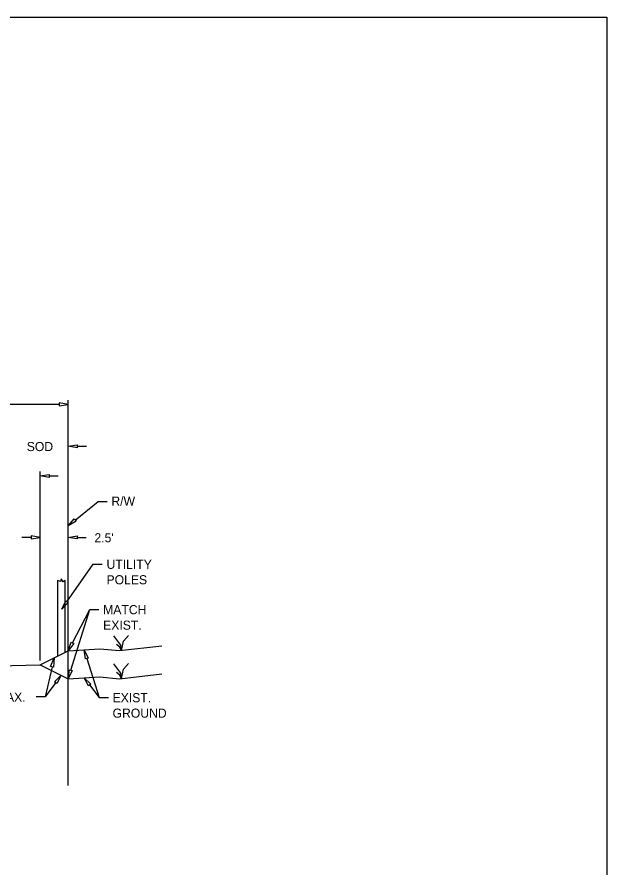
# Model space of a CAD drawing. Extents: x 463 to 969, y -161 to 180.
# Drawn here: x 830.4 to 968.6, y -19.3 to 180.2 of the extents above; entities that cross this region are included whole.
import ezdxf

# ---------------------------------------------------------------- set-up
doc = ezdxf.new("R2010")
doc.units = 0
doc.layers.add('Default', color=7, linetype='Continuous')
doc.layers.add('SheetBorder_dp', color=7, linetype='Continuous')

msp = doc.modelspace()

# ---------------------------------------------------------------- linework, layer by layer
at = {"layer": 'Default'}
for p, q in [((842.33, 87.49), (842.33, 90.34)), ((842.33, 0.06), (842.33, 89.87)), ((840.2, 89.36), (722.76, 89.36)), ((844.48, 79.57), (846.61, 79.57)), ((835.78, 29.32), (835.78, 73.61)), ((837.91, 72.62), (840.04, 72.62)), ((849.35, 66.59), (851.49, 66.59)), ((833.64, 58.19), (831.51, 58.19)), ((835.78, 57.5), (835.78, 59.17)), ((844.47, 58.19), (846.6, 58.19)), ((848.22, 51.93), (850.35, 51.93)), ((840.53, 47.89), (839.85, 48.1)), ((839.85, 48.1), (839.85, 30.38)), ((840.73, 48.5), (840.53, 47.89)), ((841.16, 47.79), (840.73, 48.5)), ((841.68, 48.1), (841.16, 47.79)), ((841.68, 31.29), (841.68, 48.1)), ((847.42, 41.33), (849.55, 41.33)), ((854.69, 32.92), (853.07, 35.12)), ((854.81, 31.71), (855.29, 33.91)), ((855.29, 33.91), (856.5, 35.18)), ((842.34, 31.62), (849.8, 32.11)), ((849.8, 32.11), (854.39, 31.66)), ((854.4, 32.57), (853.69, 33.09)), ((854.39, 31.66), (864.32, 32.82)), ((854.81, 31.71), (854.4, 32.57)), ((854.81, 31.71), (854.69, 32.92)), ((835.78, 28.34), (842.34, 31.62)), ((783.28, 27.29), (835.78, 28.34)), ((835.78, 28.34), (842.34, 25.06)), ((854.69, 26.36), (853.07, 28.56)), ((855.29, 27.35), (856.5, 28.62)), ((854.4, 26.01), (853.69, 26.53)), ((854.39, 25.09), (864.32, 26.26)), ((854.81, 25.15), (854.4, 26.01)), ((854.81, 25.15), (854.69, 26.36)), ((854.81, 25.15), (855.29, 27.35)), ((842.34, 25.06), (849.8, 25.55)), ((849.8, 25.55), (854.39, 25.09)), ((836.98, 20.85), (834.85, 20.85)), ((849.64, 20.7), (851.77, 20.7))]:
    msp.add_line(p, q, dxfattribs=at)
for points in [[(840.2, 89.71), (840.2, 89), (842.33, 89.36)], [(844.48, 79.92), (844.48, 79.21), (842.34, 79.57)], [(837.91, 72.98), (837.91, 72.27), (835.78, 72.62)], [(844.22, 62.01), (842.34, 60.95), (843.78, 62.56)], [(833.64, 58.55), (833.64, 57.83), (835.78, 58.19)], [(844.47, 58.55), (844.47, 57.83), (842.33, 58.19)], [(842.36, 42.93), (840.85, 41.39), (841.78, 43.34)], [(843.64, 33.34), (842.34, 31.62), (843.01, 33.67)], [(838.24, 27.98), (839.06, 29.98), (838.93, 27.82)], [(846.38, 29.73), (846.07, 31.87), (847.06, 29.94)], [(843.31, 26.99), (842.34, 25.06), (842.63, 27.2)], [(839.13, 24.38), (840.68, 25.89), (839.71, 23.96)], [(847.1, 23.4), (846.07, 25.31), (847.66, 23.84)]]:
    msp.add_lwpolyline(points, close=True, dxfattribs=at)
for points in [[(844, 62.28), (849.35, 66.59)], [(842.07, 43.14), (848.22, 51.93)], [(842.97, 27.09), (847.42, 41.33)], [(843.33, 33.51), (847.42, 41.33)], [(846.72, 29.84), (849.64, 20.7)], [(838.59, 27.9), (836.98, 20.85)], [(839.42, 24.17), (836.98, 20.85)], [(847.38, 23.62), (849.64, 20.7)]]:
    msp.add_lwpolyline(points, dxfattribs=at)
at = {"layer": 'SheetBorder_dp'}
for p, q in [((463.33, 180.15), (968.58, 180.15)), ((968.58, 180.15), (968.58, -161.05))]:
    msp.add_line(p, q, dxfattribs=at)

# ---------------------------------------------------------------- texts
at = {"layer": 'Default'}
for s, p in [('SOD', (832.64, 78.43)), ('R/W', (852.47, 65.62)), ("2.5'", (848.5, 57.05)), ('UTILITY', (851.33, 50.83)), ('POLES', (851.33, 47.21)), ('MATCH', (850.54, 40.2)), ('EXIST.', (850.54, 36.57)), ('1:2 MAX.', (820.64, 19.71)), ('EXIST.', (852.75, 19.57)), ('GROUND', (852.75, 15.95))]:
    msp.add_text(s, height=2.133, dxfattribs=at).set_placement(p)

doc.saveas('drawing.dxf')
